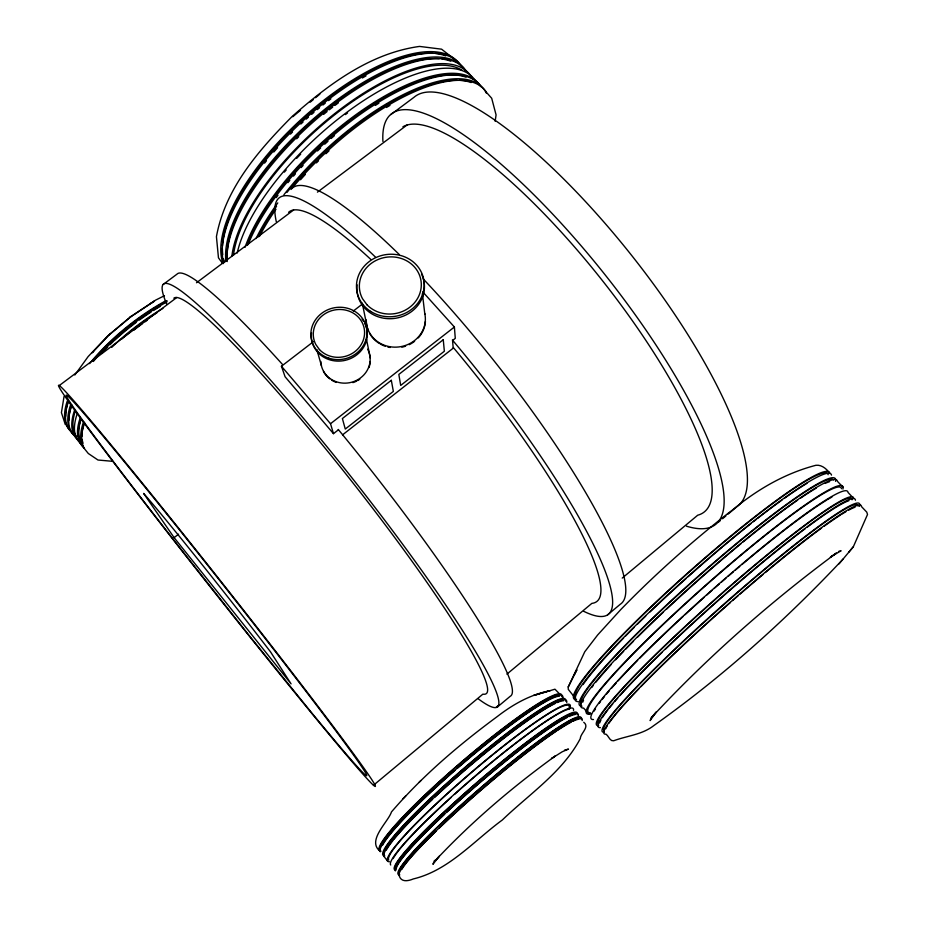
<?xml version="1.0" encoding="UTF-8"?>
<svg xmlns="http://www.w3.org/2000/svg" width="927" height="927" viewBox="0 0 927 927"><rect width="100%" height="100%" fill="white"/><g stroke="black" fill="none" stroke-linecap="round" stroke-linejoin="round"><path stroke-width="1.39" d="M64.033 396.513L61.425 412.654L65.319 424.601M495.157 121.286L496.072 114.878L491.692 98.25L486.698 92.642A156.744 60.579 -42.6 0 0 291.032 189.479M434.543 860.36L432.932 864.323L439.236 856.27L435.957 859.862C472.075 821.426 512.492 787.035 555.169 756.096L551.542 758.518L562.226 751.774L568.483 749.097L564.485 750.163M651.681 716.895L650.14 720.603L656.177 712.063L651.403 717.614C707.556 657.058 770.082 602.202 836.409 553.048L830.395 557.092L841.102 550.754L838.506 551.495M568.239 687L568.263 689.34L576.478 699.7A170.649 18.598 -41.6 0 1 685.841 574.659A170.649 18.598 -41.6 0 1 829.746 473.268C826.687 468.935 821.658 464.589 815.957 465.273C784.648 473.43 756.745 489.792 731.924 510.429L728.552 512.955C690.499 542.77 654.358 575.018 620.673 609.688L597.648 634.983L584.763 651.774L568.239 687L576.884 669.757L574.195 675.053M839.062 563.883L853.35 546.745L867.51 514.485L866.78 512.156L861.45 506.559A171.877 14.45 -41.6 0 0 719.433 611.913A171.877 14.45 -41.6 0 0 605.957 734.138C608.599 735.783 609.839 741.53 613.674 740.766C627.046 735.783 642.121 734.729 653.697 725.667C722.33 676.988 785.586 620.279 843.164 558.993M74.82 375.006L88.123 356.605L107.984 335.69L131.031 316.408M498.008 705.829L496.293 707.081M848.634 552.365L853.35 546.745M541.542 693.141L533.825 695.412L550.07 690.673C530.476 694.555 513.106 704.288 497.405 716.455C459.132 744.705 422.503 775.76 391.472 811.936C388.343 821.67 367.428 839.955 379.189 850.407M93.673 351.148L92.179 352.781L110.394 333.546M403.06 798.611L405.794 795.841M419.097 782.353L420.939 780.488M109.78 334.253L108.668 335.307L130.869 316.733L154.461 301.09L150.603 303.488M497.034 707.324L510.209 696.304A268.957 30.29 51.7 0 0 338.262 429.456M607.533 614.925L620.314 604.23A264.971 50.869 51.7 0 0 423.303 279.027M718.124 522.434L720.337 520.592M722.55 518.738L725.876 515.957M728.089 514.103L736.953 506.687A260.742 71.982 51.7 0 0 633.315 257.532A260.742 71.982 51.7 0 0 413.975 97.323L390.812 114.6M292.781 116.721L300.452 110.313M310.163 102.213L313.396 99.513M315.562 97.717L319.873 94.114M373.477 785.262A255.736 5.91 51.7 0 0 158.575 503.187A255.736 5.91 51.7 0 0 117.972 468.147A255.736 5.91 51.7 0 0 373.477 785.262L482.886 694.138A251.993 25.944 51.7 0 0 359.201 490.87A251.993 25.944 51.7 0 0 173.836 298.216M506.907 674.138L591.866 603.373A248.262 45.307 51.7 0 0 453.326 347.532M622.237 578.077L697.718 515.203A244.635 63.546 51.7 0 0 613.813 295.342A244.635 63.546 51.7 0 0 402.921 126.79M342.631 434.798L453.199 348.17L452.561 340.499L455.284 338.367L454.392 327.011L422.77 291.878M338.401 429.815L333.477 433.662L330.522 423.72L454.392 327.011M174.114 537.637L143.615 493.407A138.656 3.105 51.7 0 1 270.557 651.924L291.078 683.883L174.114 537.637L178.563 534.172M333.477 433.662L285.087 376.756L281.449 366.246L313.361 341.715M353.268 311.066L362.387 304.056M59.432 385.435L176.79 297.509M196.501 282.747L293.592 210.012M317.44 192.144L406.941 125.087M163.245 284.404L177.011 274.137A268.957 30.29 51.7 0 1 282.631 364.612M129.884 317.231L155.516 300.174L164.473 295.69M541.878 693.095L554.96 689.19L559.526 693.883M112.654 461.322L97.995 460.024L88.308 453.5L85.203 449.676A110.371 41.842 -38.8 0 1 84.624 422.805M455.412 60.046L441.588 49.177L419.572 46.42C370.093 53.21 328.61 84.427 292.109 116.501C258.726 150.151 225.157 188.563 216.431 236.663L218.471 257.845L222.399 263.198M843.072 487.266L837.452 481.356A170.95 17.59 -41.6 0 0 693.999 583.709A170.95 17.59 -41.6 0 0 583.639 708.066L588.877 714.184M281.449 366.246L330.522 423.72M387.602 861.044L384.056 856.56A120.012 13.256 -40.6 0 1 473.106 762.967A120.012 13.256 -40.6 0 1 566.71 702.504M583.743 722.26C590.047 726.977 580.406 733.303 580.29 738.599C562.619 772.11 529.097 794.172 502.307 820.001C473.952 840.789 448.68 870.523 413.326 878.935C408.436 880.963 401.182 882.678 399.178 875.679A120.475 11.738 -40.7 0 1 489.41 782.77A120.475 11.738 -40.7 0 1 582.144 720.592M316.849 349.595L321.449 365.759M366.42 339.143L369.838 355.539A24.728 23.013 -13.2 0 1 370.197 357.915M362.295 303.233L367.011 326.397A29.56 27.37 -8.8 0 0 368.262 330.522M422.376 293.442L424.844 314.218M424.751 313.465A29.594 27.393 -8.8 0 1 398.656 346.965A29.594 27.393 -8.8 0 1 366.304 319.942M367.625 349.178A24.751 23.036 -13.1 0 1 351.426 382.295A24.751 23.036 -13.1 0 1 320.835 361.449M590.823 713.871A171.171 16.86 -41.6 0 1 700.603 589.734A171.171 16.86 -41.6 0 1 842.921 489.062M578.1 701.6A170.719 18.366 -41.6 0 1 687.695 576.721A170.719 18.366 -41.6 0 1 831.496 475.111M582.017 706.165A170.881 17.822 -41.6 0 1 696.895 577.428A170.881 17.822 -41.6 0 1 835.598 481.368M581.171 703.848A168.749 17.601 -41.6 0 1 696.432 578.193A168.749 17.601 -41.6 0 1 833.593 479.85M582.816 702.121A168.818 17.37 -41.6 0 1 583.523 700.279M591.681 687.533A168.818 17.37 -41.6 0 1 593.28 685.459M595.91 682.145A168.818 17.37 -41.6 0 1 610.939 664.81M615.586 659.769A168.818 17.37 -41.6 0 1 623.662 651.264M625.783 649.074A168.818 17.37 -41.6 0 1 633.523 641.183M637.428 637.266A168.818 17.37 -41.6 0 1 663.465 612.063M666.548 609.166A168.818 17.37 -41.6 0 1 740.928 543.743M743.199 541.878A168.818 17.37 -41.6 0 1 797.637 500.151M800.268 498.344A168.818 17.37 -41.6 0 1 816.247 488.123M825.134 483.419A168.818 17.37 -41.6 0 1 829.595 481.658M575.563 697.301A168.517 18.366 -41.6 0 1 694.253 567.556A168.517 18.366 -41.6 0 1 828.147 474.694M583.071 684.589A168.587 18.134 -41.6 0 1 623.651 638.019M625.505 636.131A168.587 18.134 -41.6 0 1 634.277 627.301M637.336 624.277A168.587 18.134 -41.6 0 1 645.737 616.061M650.047 611.913A168.587 18.134 -41.6 0 1 685.91 578.68M688.043 576.768A168.587 18.134 -41.6 0 1 722.121 547.197M723.164 546.316A168.587 18.134 -41.6 0 1 751.229 523.384M753.373 521.704A168.587 18.134 -41.6 0 1 756.525 519.213M757.568 518.402A168.587 18.134 -41.6 0 1 782.075 499.989M784.196 498.471A168.587 18.134 -41.6 0 1 807 483.338M598.715 725.679A171.576 15.481 -41.6 0 1 711.171 602.747A171.576 15.481 -41.6 0 1 853.651 498.378L848.008 492.446A171.356 16.211 -41.6 0 0 705.18 596.107A171.356 16.211 -41.6 0 0 593.465 719.537M598.575 724.033A169.432 15.284 -41.6 0 1 716.826 598.031A169.432 15.284 -41.6 0 1 852.052 499.804M590.429 712.793A169.027 16.651 -41.6 0 1 700.152 590.476A169.027 16.651 -41.6 0 1 841.473 488.691M594.172 711.067A169.212 16.014 -41.6 0 1 595.482 708.796M599.201 703.338A169.212 16.014 -41.6 0 1 600.557 701.507M602.052 699.572A169.212 16.014 -41.6 0 1 604.531 696.455M606.351 694.242A169.212 16.014 -41.6 0 1 609.306 690.754M611.426 688.309A169.212 16.014 -41.6 0 1 616.397 682.712M618.066 680.87A169.212 16.014 -41.6 0 1 637.649 660.302M639.653 658.263A169.212 16.014 -41.6 0 1 682.863 616.698M684.983 614.74A169.212 16.014 -41.6 0 1 704.45 597.081M706.571 595.204A169.212 16.014 -41.6 0 1 711.89 590.476M714.033 588.587A169.212 16.014 -41.6 0 1 719.41 583.871M721.565 581.994A169.212 16.014 -41.6 0 1 725.876 578.251M728.031 576.397A169.212 16.014 -41.6 0 1 733.373 571.808M735.493 569.989A169.212 16.014 -41.6 0 1 739.711 566.42M741.901 564.566A169.212 16.014 -41.6 0 1 826.281 500.337M827.243 499.746A169.212 16.014 -41.6 0 1 831.948 497.023M599.711 722.909A169.502 15.052 -41.6 0 1 600.939 720.07M602.33 717.672A169.502 15.052 -41.6 0 1 607.822 709.955M609.34 708.031A169.502 15.052 -41.6 0 1 612.759 703.86M614.659 701.623A169.502 15.052 -41.6 0 1 617.73 698.077M619.92 695.609A169.502 15.052 -41.6 0 1 662.098 652.353M665.262 649.306A169.502 15.052 -41.6 0 1 805.273 528.633M807.417 527.034A169.502 15.052 -41.6 0 1 848.9 500.719M600.36 727.602A171.646 15.238 -41.6 0 1 713.048 604.833A171.646 15.238 -41.6 0 1 855.424 500.232M604.311 732.214A171.819 14.681 -41.6 0 1 722.33 605.574A171.819 14.681 -41.6 0 1 859.41 506.385M604.219 730.627A169.664 14.496 -41.6 0 1 723.211 605.099A169.664 14.496 -41.6 0 1 858.066 506.13M605.76 728.773A169.734 14.264 -41.6 0 1 607.382 725.69M609.027 723.13A169.734 14.264 -41.6 0 1 638.935 688.703M640.905 686.664A169.734 14.264 -41.6 0 1 730.453 602.457M732.608 600.557A169.734 14.264 -41.6 0 1 738.008 595.841M740.175 593.975A169.734 14.264 -41.6 0 1 763.095 574.427M765.366 572.515A169.734 14.264 -41.6 0 1 821.635 528.042M824.265 526.13A169.734 14.264 -41.6 0 1 840.302 515.157M841.264 514.543A169.734 14.264 -41.6 0 1 845.887 511.727M848.634 510.186A169.734 14.264 -41.6 0 1 855.053 507.196M166.825 304.346A269.433 27.787 51.7 0 1 352.955 479.108A269.433 27.787 51.7 0 1 478.065 698.68M452.388 340A265.435 48.517 51.7 0 1 594.902 547.59A265.435 48.517 51.7 0 1 583.697 611.287M276.316 221.773A265.435 48.517 51.7 0 1 375.423 257.069M288.61 212.306A248.262 45.307 51.7 0 1 370.858 259.479M292.075 188.274A264.971 50.869 51.7 0 1 399.352 254.624M382.921 141.449A261.553 68.019 51.7 0 1 607.533 277.891A261.553 68.019 51.7 0 1 686.478 526.177M370.255 361.542A24.728 23.013 -13.2 0 1 368.992 367.498M359.827 379.224A24.728 23.013 -13.2 0 1 357.625 380.591M356.489 381.182A24.728 23.013 -13.2 0 1 352.863 382.619M336.374 382.422A24.728 23.013 -13.2 0 1 331.808 380.255M329.757 378.853A24.728 23.013 -13.2 0 1 323.465 371.426M364.96 323.72A28.1 26.014 -12.9 0 1 343.396 360.707A28.1 26.014 -12.9 0 1 311.53 332.735M362.063 319.073A28.1 26.014 -12.9 0 1 363.651 321.333M223.117 263.65A155.724 63.418 -42.7 0 1 313.674 108.447A155.724 63.418 -42.7 0 1 460.209 64.971M231.912 255.991A156.153 62.225 -42.7 0 1 343.917 106.593A156.153 62.225 -42.7 0 1 472.619 78.818M227.208 261.576A155.968 62.735 -42.7 0 1 328.39 109.328A155.968 62.735 -42.7 0 1 466.652 71.703M223.697 262.816A155.782 63.256 -42.7 0 1 317.44 108.262A155.782 63.256 -42.7 0 1 461.669 66.501M225.956 261.368A155.91 62.885 -42.7 0 1 325.701 108.575A155.91 62.885 -42.7 0 1 465.192 70.174M227.393 258.876A153.963 62.097 -42.7 0 1 302.434 130.035A153.963 62.097 -42.7 0 1 439.166 58.725M441.982 59.027A153.963 62.097 -42.7 0 1 450.742 61.205M224.67 262.48A153.778 62.619 -42.7 0 1 223.534 258.795M222.781 254.751A153.778 62.619 -42.7 0 1 222.387 248.888M222.457 245.759A153.778 62.619 -42.7 0 1 301.657 120.22A153.778 62.619 -42.7 0 1 432.596 53.268M435.481 53.499A153.778 62.619 -42.7 0 1 445.678 55.91M264.601 163.094A153.836 62.468 -42.7 0 1 266.443 160.8M273.813 152.005A153.836 62.468 -42.7 0 1 277.567 147.752M290.464 134.091A153.836 62.468 -42.7 0 1 292.526 132.04M300.893 124.009A153.836 62.468 -42.7 0 1 303.025 122.04M306.258 119.108A153.836 62.468 -42.7 0 1 308.436 117.173M311.739 114.288A153.836 62.468 -42.7 0 1 313.963 112.387M317.312 109.583A153.836 62.468 -42.7 0 1 319.56 107.729M322.944 105.006A153.836 62.468 -42.7 0 1 325.215 103.221M328.598 100.603A153.836 62.468 -42.7 0 1 330.858 98.888M362.399 77.949A153.836 62.468 -42.7 0 1 365.98 75.921M245.029 247.312A156.489 61.286 -42.6 0 1 363.048 109.653A156.489 61.286 -42.6 0 1 480.186 85.852M247.115 245.18A154.531 60.51 -42.6 0 1 347.984 121.75A154.531 60.51 -42.6 0 1 466.014 77.196M233.523 255.052A154.195 61.449 -42.7 0 1 331.159 117.613A154.195 61.449 -42.7 0 1 462.202 70.336M296.663 138.795A154.021 61.935 -42.7 0 1 298.737 136.744M323.65 114.345A154.021 61.935 -42.7 0 1 327.034 111.599M329.294 109.803A154.021 61.935 -42.7 0 1 332.689 107.15M334.948 105.423A154.021 61.935 -42.7 0 1 338.332 102.885M284.38 172.121A154.357 61.008 -42.6 0 1 286.188 170.012M296.686 158.343A154.357 61.008 -42.6 0 1 300.696 154.125M345.4 114.577A154.357 61.008 -42.6 0 1 347.579 112.943M237.219 253.025A156.304 61.785 -42.6 0 1 353.465 107.509A156.304 61.785 -42.6 0 1 476.733 83.117M276.234 197.613A154.589 60.359 -42.6 0 1 277.938 195.319M287.891 182.677A154.589 60.359 -42.6 0 1 289.792 180.394M293.488 176.084A154.589 60.359 -42.6 0 1 295.354 173.963M301.113 167.59A154.589 60.359 -42.6 0 1 303.094 165.47M317.486 150.962A154.589 60.359 -42.6 0 1 320.649 147.961M324.798 144.137A154.589 60.359 -42.6 0 1 327.949 141.298M331.159 138.482A154.589 60.359 -42.6 0 1 334.38 135.701M375.365 105.388A154.589 60.359 -42.6 0 1 378.888 103.187M248.1 244.635A156.547 61.124 -42.6 0 1 367.266 109.525A156.547 61.124 -42.6 0 1 481.669 87.393M283.917 194.751A156.686 60.742 -42.6 0 1 486.443 93.268M256.072 238.54A156.686 60.742 -42.6 0 1 277.776 202.909M258.17 236.791A154.728 59.977 -42.6 0 1 276.559 206.281M286.883 192.492A154.728 59.977 -42.6 0 1 456.86 80.232M459.757 80.325A154.728 59.977 -42.6 0 1 471.136 82.549M300.533 179.757A154.786 59.815 -42.6 0 1 305.331 174.45M316.443 162.885A154.786 59.815 -42.6 0 1 318.517 160.823M325.887 153.743A154.786 59.815 -42.6 0 1 328.992 150.869M386.513 107.451A154.786 59.815 -42.6 0 1 389.989 105.4M259.398 236.512A156.744 60.579 -42.6 0 1 275.979 209.247M69.965 430.36A109.861 43.233 -38.7 0 1 67.254 401.101M89.571 363.616A109.861 43.233 -38.7 0 1 165.968 300.707M77.277 439.491A110.081 42.654 -38.8 0 1 74.566 410.244M74.067 435.516A109.989 42.897 -38.8 0 1 71.483 406.385M133.708 330.279A109.989 42.897 -38.8 0 1 142.642 323.511M144.983 321.831A109.989 42.897 -38.8 0 1 147.335 320.186M70.892 431.53A109.896 43.163 -38.7 0 1 68.216 402.306M93.326 361.495A109.896 43.163 -38.7 0 1 166.964 301.889M73.129 434.346A109.954 42.978 -38.8 0 1 70.522 405.192M111.785 347.324A109.954 42.978 -38.8 0 1 162.897 308.401M68.969 420.232A108.586 42.433 -38.8 0 1 71.669 404.682M121.75 338.958A108.586 42.433 -38.8 0 1 157.057 312.654M65.747 416.2A108.494 42.7 -38.7 0 1 68.401 400.591M92.352 361.287A108.494 42.7 -38.7 0 1 167.127 300.812M82.897 446.547A110.243 42.178 -38.8 0 1 80.359 417.486M80.325 440.406A108.876 41.657 -38.8 0 1 80.985 418.506M76.535 436.547A108.702 42.121 -38.8 0 1 75.203 411.275M101.703 353.094A108.529 42.619 -38.7 0 1 107.787 346.849M109.884 344.798A108.529 42.619 -38.7 0 1 113.071 341.762M114.091 340.812A108.529 42.619 -38.7 0 1 136.06 322.515M139.479 319.989A108.529 42.619 -38.7 0 1 151.136 312.005M153.488 310.51A108.529 42.619 -38.7 0 1 160.464 306.281M80.962 443.72A110.151 42.433 -38.8 0 1 77.265 413.616M83.836 447.729A110.267 42.109 -38.8 0 1 81.321 418.691M84.264 448.483A110.336 41.912 -38.8 0 1 83.65 421.6M83.071 443.257A108.969 41.391 -38.8 0 1 82.144 439.34M81.912 436.478A108.969 41.391 -38.8 0 1 84.276 422.608M425.423 321.345A29.56 27.37 -8.8 0 1 424.427 327.034M423.987 328.425A29.56 27.37 -8.8 0 1 418.297 337.88M414.601 341.298A29.56 27.37 -8.8 0 1 409.178 344.682M405.597 346.165A29.56 27.37 -8.8 0 1 401.854 347.196M390.279 347.486A29.56 27.37 -8.8 0 1 387.753 346.965M385.319 346.258A29.56 27.37 -8.8 0 1 380.661 344.23M379.583 343.616A29.56 27.37 -8.8 0 1 369.479 333.129M421.461 273.998A33.847 31.124 -8.8 0 1 395.91 318.216A33.847 31.124 -8.8 0 1 357.092 284.832M381.067 851.171A119.861 13.731 -40.6 0 1 461.843 761.693A119.861 13.731 -40.6 0 1 561.739 696.675M389.41 861.728A120.116 12.897 -40.6 0 1 474.821 769.398A120.116 12.897 -40.6 0 1 569.653 708.749M380.302 851.797A119.896 13.627 -40.6 0 1 469.039 758.043A119.896 13.627 -40.6 0 1 562.863 697.996M384.798 855.888A119.977 13.36 -40.6 0 1 465.887 766.629A119.977 13.36 -40.6 0 1 565.574 701.171M384.114 854.184A118.482 13.198 -40.6 0 1 460.255 771.727A118.482 13.198 -40.6 0 1 562.33 699.433M386.35 850.071A118.517 13.082 -40.6 0 1 392.886 840.604M393.929 839.317A118.517 13.082 -40.6 0 1 432.527 799.294M434.554 797.382A118.517 13.082 -40.6 0 1 555.227 703.454M557.011 702.631A118.517 13.082 -40.6 0 1 563.477 700.777M380.348 849.422A118.366 13.569 -40.6 0 1 456.211 766.803A118.366 13.569 -40.6 0 1 558.425 694.856M382.527 845.25A118.401 13.453 -40.6 0 1 454.995 770.337M457.173 768.448A118.401 13.453 -40.6 0 1 494.068 737.892M495.111 737.069A118.401 13.453 -40.6 0 1 559.572 696.2M396.026 870.094A120.325 12.236 -40.7 0 1 478.1 781.484A120.325 12.236 -40.7 0 1 577.139 714.717M395.435 868.495A118.818 12.074 -40.7 0 1 472.446 786.594A118.818 12.074 -40.7 0 1 574.08 713.199M388.772 860.059A118.621 12.735 -40.6 0 1 476.988 767.811A118.621 12.735 -40.6 0 1 569.224 707.683M393.118 858.622A118.714 12.433 -40.6 0 1 451.182 797.394M454.427 794.462A118.714 12.433 -40.6 0 1 569.456 708.97M390.719 864.972A120.209 12.584 -40.6 0 1 480.279 771.693A120.209 12.584 -40.6 0 1 573.5 710.464M396.281 869.097A118.853 11.97 -40.7 0 1 444.601 814.207M446.652 812.307A118.853 11.97 -40.7 0 1 567.15 717.475M568.911 716.617A118.853 11.97 -40.7 0 1 575.227 714.555M395.389 870.882A120.359 12.121 -40.7 0 1 485.319 777.811A120.359 12.121 -40.7 0 1 578.274 716.05M399.792 874.845A120.44 11.854 -40.7 0 1 482.179 786.455A120.44 11.854 -40.7 0 1 581.009 719.248M399.224 873.28A118.934 11.703 -40.7 0 1 476.524 791.565A118.934 11.703 -40.7 0 1 578.008 717.811M401.727 869.48A118.969 11.599 -40.7 0 1 436.177 831.079M439.398 827.95A118.969 11.599 -40.7 0 1 556.27 731.206M557.254 730.557A118.969 11.599 -40.7 0 1 571.148 722.156M572.886 721.287A118.969 11.599 -40.7 0 1 579.166 719.167M391.321 380.302L342.387 418.54L345.273 429.05L393.349 391.403L391.321 380.302M443.257 339.722L398.83 374.427L400.696 385.423L444.357 351.229L443.257 339.722M312.387 713.674L250.047 636.675L181.773 550.29A242.503 5.597 51.7 0 1 81.182 410.383A242.503 5.597 51.7 0 1 309.328 695.76A242.503 5.597 51.7 0 1 312.387 713.674M367.011 304.821L362.515 298.703A31.031 28.528 -8.8 0 1 389.722 256.906A31.031 28.528 -8.8 0 1 418.656 296.362A31.031 28.528 -8.8 0 1 367.011 304.821M319.467 349.595L315.794 344.473A25.747 23.824 -12.9 0 1 338.645 309.502A25.747 23.824 -12.9 0 1 362.295 342.538A25.747 23.824 -12.9 0 1 319.467 349.595M328.726 358.123A28.158 26.06 -12.9 0 0 366.663 328.61A28.158 26.06 -12.9 0 0 321.391 313.558A28.158 26.06 -12.9 0 0 328.726 358.123M370.557 311.345A33.94 31.205 -8.8 0 0 424.045 287.822A33.94 31.205 -8.8 0 0 376.397 257.335A33.94 31.205 -8.8 0 0 370.557 311.345"/></g></svg>
